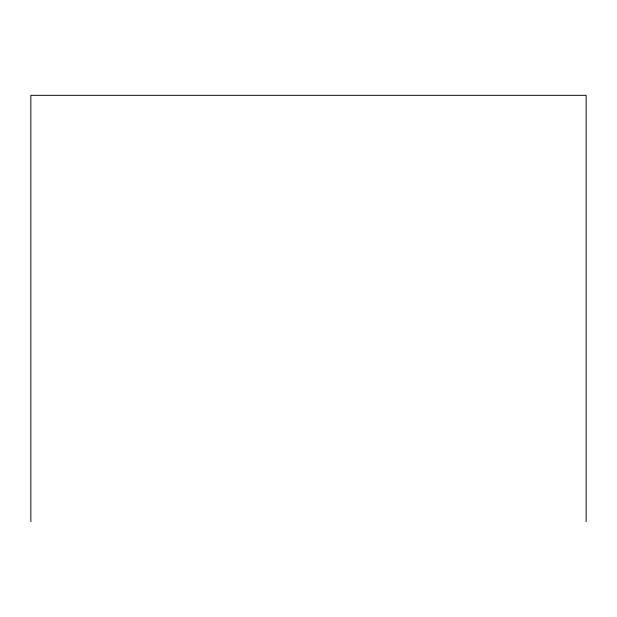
<?xml version="1.0" encoding="UTF-8"?>
<svg xmlns="http://www.w3.org/2000/svg" width="617" height="617" viewBox="0 0 617 617"><rect width="100%" height="100%" fill="white"/><g stroke="black" fill="none" stroke-linecap="round" stroke-linejoin="round"><path stroke-width="0.93" d="M586.15 521.673L586.15 95.326L30.85 95.326L30.85 521.673"/></g></svg>
